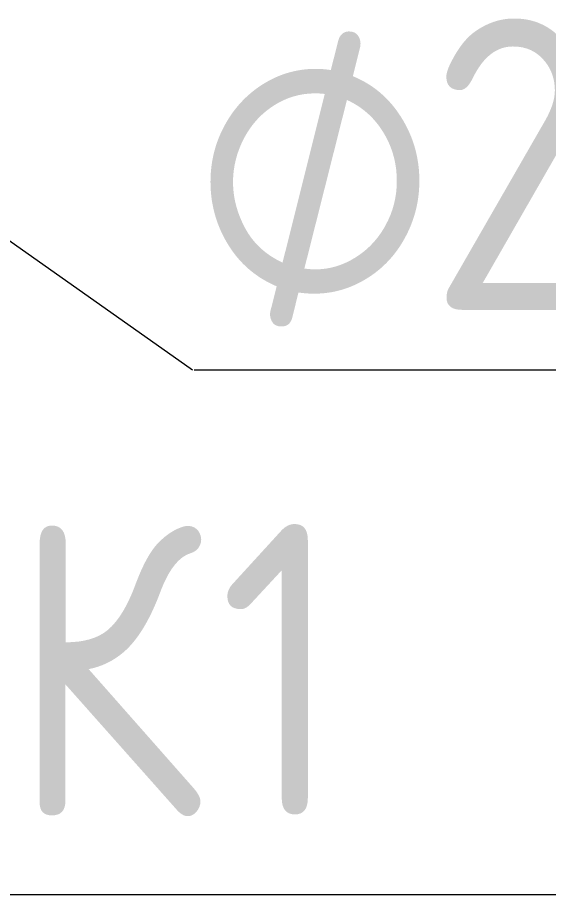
# Model space of a CAD drawing. Header units: millimetres. Extents: x -88595 to 880822, y -1054509 to -148035.
# Drawn here: x 395111 to 395567, y -314118 to -313366 of the extents above; entities that cross this region are included whole.
import ezdxf

# ---------------------------------------------------------------- set-up
doc = ezdxf.new("R2010")
doc.units = ezdxf.units.MM
doc.layers.add('Марки', color=7, linetype='Continuous', lineweight=20)
doc.styles.add('$10$GOST Common', font='GOST_Common.ttf', dxfattribs={"width": 0.9, "height": 250})
doc.styles.add('$6$GOST Common_1', font='GOST_Common.ttf', dxfattribs={"width": 0.9, "height": 250})

# ---------------------------------------------------------------- blocks, each defined once
blk = doc.blocks.new('$0$ADSK_M_Оборудование1 - ADSK_Марка_15-3198495-В_ОВ3_4')
at = {"layer": 'Марки'}
blk.add_line((-15956.53, 12814.64), (-15256.53, 12814.64), dxfattribs=at)
blk = doc.blocks.new('$0$ADSK_M_Трубы - Диаметр_10-3265709-В_ОВ3_4')
at = {"layer": 'Марки'}
blk.add_line((-15956.53, 12420.19), (-14956.53, 12420.19), dxfattribs=at)

msp = doc.modelspace()

# ---------------------------------------------------------------- linework, layer by layer
at = {"layer": 'Марки'}
msp.add_line((394833.23, -313366.13), (395261.3, -313668.23), dxfattribs=at)

# ---------------------------------------------------------------- block references
for name, p in [('$0$ADSK_M_Трубы - Диаметр_10-3265709-В_ОВ3_4', (411219.15, -326088.42)), ('$0$ADSK_M_Оборудование1 - ADSK_Марка_15-3198495-В_ОВ3_4', (410867.82, -326932.87))]:
    msp.add_blockref(name, p, dxfattribs=at)

# ---------------------------------------------------------------- texts
at = {"layer": 'Марки', "lineweight": 9, "char_height": 250, "attachment_point": 1}
for s, insert, width, style in [('28.57', (395463.7, -313366.65), 858.6073, '$10$GOST Common'), ('\\fGOST Common|b0|i0|c254|p34|;\\W.9;⌀', (395261.3, -313366.65), 245.3164, '$6$GOST Common_1'), ('\\fGOST Common|b0|i0|c204|p34|;\\W.9;К', (395104.87, -313800.39), 216.4556, '$10$GOST Common'), ('\\fGOST Common|b0|i0|c204|p34|;\\W.9;1', (395283.46, -313800.39), 137.0886, '$10$GOST Common')]:
    msp.add_mtext(s, dxfattribs=dict(at, insert=insert, width=width, style=style))

doc.saveas('drawing.dxf')
